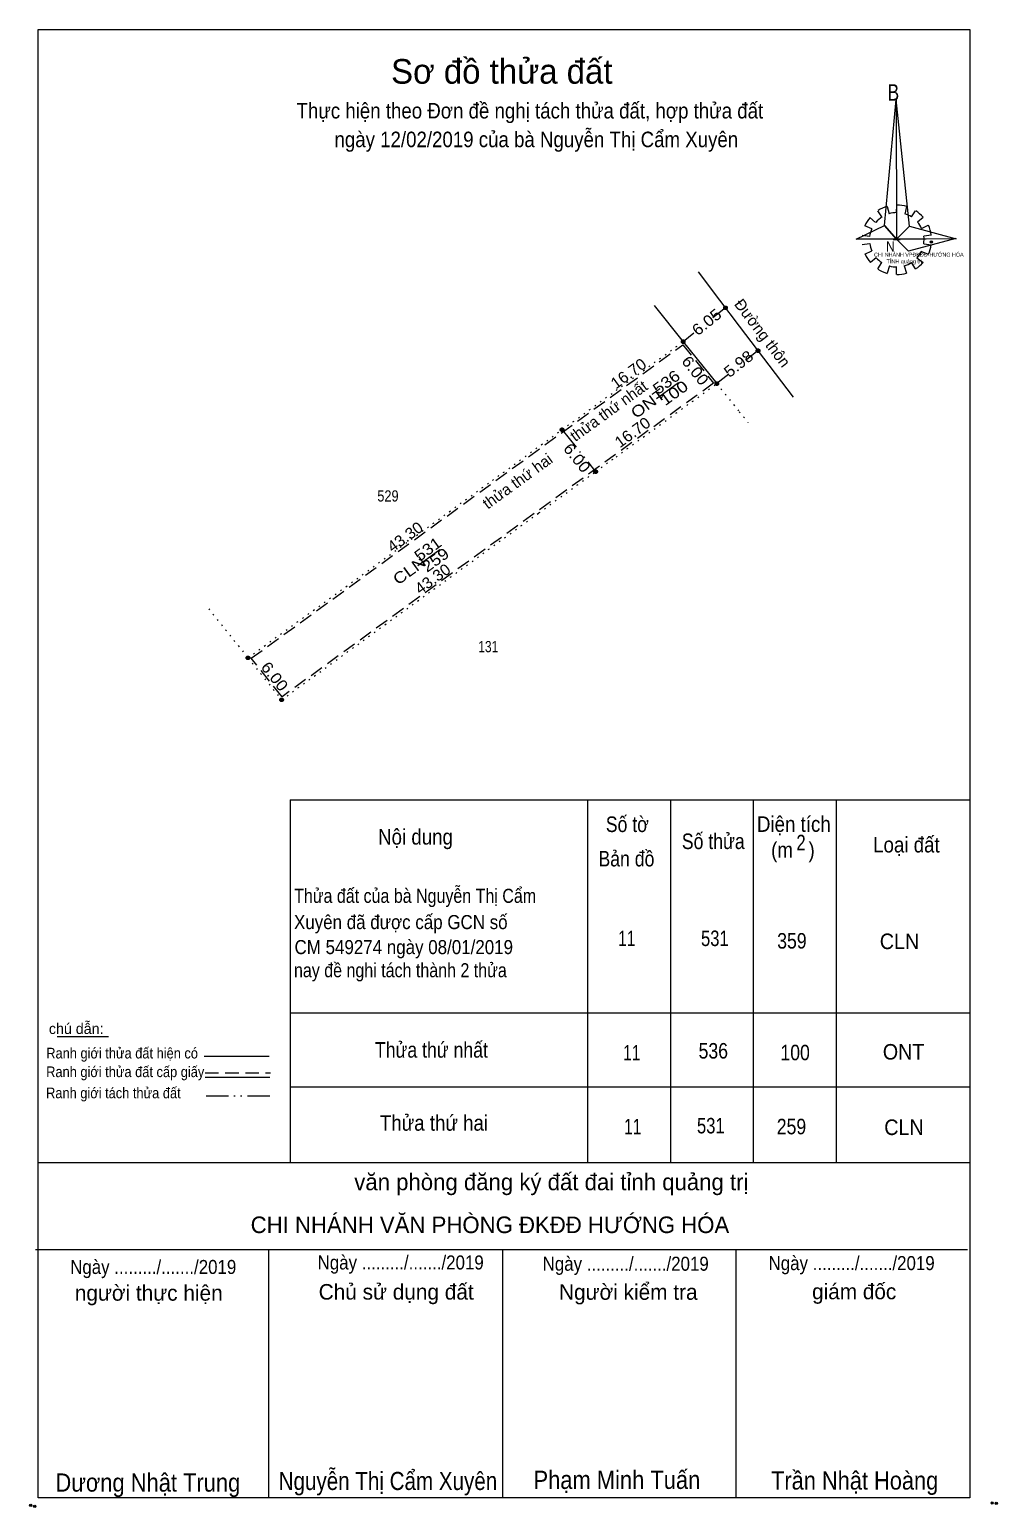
# Model space of a CAD drawing. Header units: metres. Extents: x 550639 to 551156, y 1841328 to 1841493.
# Drawn here: x 550638.7 to 550746.6, y 1841328.4 to 1841493.2 of the extents above; entities that cross this region are included whole.
import ezdxf
from ezdxf.enums import TextEntityAlignment as Align

# ---------------------------------------------------------------- set-up
doc = ezdxf.new("R2010")
doc.units = ezdxf.units.M
doc.header["$LTSCALE"] = 0.5
doc.header["$PDMODE"] = 32
doc.header["$PDSIZE"] = 0.25
for name, pattern in [('DASH_DOUBLE_DOT', [9.2, 5, -1.2, 0.3, -1.2, 0.3, -1.2]), ('DOTTED', [1.5, 0.3, -1.2]), ('MEDIUM_DASHED', [4.5, 3, -1.5])]:
    doc.linetypes.add(name, pattern=pattern)
for name, color, linetype, lineweight in [('1', 7, 'Continuous', 13), ('10', 7, 'Continuous', 13), ('17', 7, 'Continuous', 13), ('5', 7, 'Continuous', 13), ('51', 7, 'Continuous', 13), ('6', 7, 'Continuous', 13), ('63', 7, 'Continuous', 13), ('7', 7, 'Continuous', 13)]:
    doc.layers.add(name, color=color, linetype=linetype, lineweight=lineweight)

msp = doc.modelspace()

# ---------------------------------------------------------------- hatches: boundary and pattern name
at = {"layer": '1'}
for points in [[(550716.49, 1841462.18, 1), (550716.09, 1841462.18, 1)], [(550711.77, 1841458.4, 1), (550711.37, 1841458.4, 1)], [(550720.12, 1841457.4, 1), (550719.72, 1841457.4, 1)], [(550715.52, 1841453.72, 1), (550715.12, 1841453.72, 1)], [(550698.26, 1841448.58, 1), (550697.86, 1841448.58, 1)], [(550702.01, 1841443.9, 1), (550701.61, 1841443.9, 1)], [(550663.23, 1841423.13, 1), (550662.83, 1841423.13, 1)], [(550666.98, 1841418.45, 1), (550666.58, 1841418.45, 1)]]:
    msp.add_hatch(color=256, dxfattribs=at).paths.add_polyline_path(points)

# ---------------------------------------------------------------- linework, layer by layer
for p, q in [((550733.74, 1841472.32), (550733.29, 1841473)), ((550734.32, 1841473.48), (550734.53, 1841472.66)), ((550735.38, 1841472.79), (550735.41, 1841473.63)), ((550736.49, 1841473.48), (550736.29, 1841472.63)), ((550737.04, 1841472.32), (550737.5, 1841473)), ((550732.61, 1841471), (550731.85, 1841471.32)), ((550732.41, 1841472.27), (550733.04, 1841471.71)), ((550738.33, 1841472.27), (550737.7, 1841471.74)), ((550738.15, 1841471.03), (550738.91, 1841471.4)), ((550731.53, 1841470.29), (550732.36, 1841470.16)), ((550734.98, 1841469.79), (550735.78, 1841469.79)), ((550739.26, 1841470.29), (550738.41, 1841470.16)), ((550732.36, 1841469.32), (550731.53, 1841469.19)), ((550731.85, 1841468.16), (550732.61, 1841468.53)), ((550738.93, 1841468.14), (550738.1, 1841468.45)), ((550738.41, 1841469.32), (550739.26, 1841469.19)), ((550733.11, 1841467.74), (550732.46, 1841467.22)), ((550733.29, 1841466.51), (550733.72, 1841467.24)), ((550734.58, 1841466.85), (550734.32, 1841466.03)), ((550735.38, 1841465.9), (550735.38, 1841466.72)), ((550736.21, 1841466.85), (550736.47, 1841466.06)), ((550737.5, 1841466.51), (550737.04, 1841467.22)), ((550737.65, 1841467.74), (550738.33, 1841467.24)), ((550667.72, 1841407.3), (550743.55, 1841407.3)), ((550667.72, 1841407.3), (550667.72, 1841366.82)), ((550700.91, 1841407.3), (550700.91, 1841366.82)), ((550710.15, 1841407.3), (550710.15, 1841366.82)), ((550719.39, 1841407.3), (550719.39, 1841366.82)), ((550728.63, 1841407.3), (550728.63, 1841366.82)), ((550667.72, 1841383.54), (550743.55, 1841383.54)), ((550667.72, 1841375.29), (550743.61, 1841375.29)), ((550639.6, 1841366.82), (550743.55, 1841366.82)), ((550639.6, 1841365.93), (550639.6, 1841329.44)), ((550667.72, 1841366.82), (550743.55, 1841366.82))]:
    msp.add_line(p, q, dxfattribs=at)
at = {"layer": '1', "linetype": 'DOTTED'}
for p, q in [((550704.09, 1841452.96), (550711.57, 1841458.4)), ((550704.09, 1841445.56), (550715.32, 1841453.72)), ((550715.32, 1841453.72), (550717.83, 1841450.59)), ((550698.06, 1841448.58), (550704.09, 1841452.96)), ((550717.83, 1841450.59), (550718.8, 1841449.38)), ((550701.81, 1841443.9), (550704.09, 1841445.56))]:
    msp.add_line(p, q, dxfattribs=at)
at = {"layer": '1', "linetype": 'DASH_DOUBLE_DOT'}
msp.add_line((550698.06, 1841448.58), (550701.81, 1841443.9), dxfattribs=at)
at = {"layer": '1'}
for points in [[(550735.33, 1841485.42), (550735.38, 1841469.82), (550734.02, 1841471.37)], [(550735.33, 1841485.42), (550735.38, 1841469.82), (550736.82, 1841471.27)], [(550730.85, 1841469.82), (550734.02, 1841471.37), (550735.38, 1841469.82)], [(550742.03, 1841469.87), (550735.38, 1841469.82), (550736.82, 1841471.27)], [(550741.98, 1841469.9), (550736.69, 1841468.48), (550735.38, 1841469.82)]]:
    msp.add_lwpolyline(points, close=True, dxfattribs=at)
at = {"layer": '1', "linetype": 'MEDIUM_DASHED'}
msp.add_lwpolyline([(550711.52, 1841458.06), (550714.96, 1841453.77), (550666.83, 1841418.79), (550663.39, 1841423.08)], close=True, dxfattribs=at)
at = {"layer": '1', "linetype": 'DOTTED'}
for points in [[(550663.03, 1841423.13), (550690.29, 1841442.93), (550698.06, 1841448.58)], [(550666.78, 1841418.45), (550695.48, 1841439.3), (550701.81, 1841443.9)], [(550658.65, 1841428.59), (550663.03, 1841423.13), (550666.78, 1841418.45)]]:
    msp.add_lwpolyline(points, dxfattribs=at)
at = {"layer": '1', "linetype": 'MEDIUM_DASHED'}
for centre in [(550716.29, 1841462.18), (550711.57, 1841458.4), (550719.92, 1841457.4), (550715.32, 1841453.72), (550698.06, 1841448.58), (550701.81, 1841443.9), (550663.03, 1841423.13), (550666.78, 1841418.45)]:
    msp.add_circle(centre, 0.2, dxfattribs=at)
at = {"layer": '1'}
for centre, major_axis, start_param, end_param in [((550735.3945, 1841469.7666), (3.8865, 0), 1.84955988, 2.13900916), ((550735.3945, 1841469.7666), (3.8865, 0), 1.27924208, 1.56332225), ((550735.3945, 1841469.7666), (3.8865, 0), 0.71056237, 0.99687234), ((550735.3945, 1841469.7666), (3.8865, 0), 2.43958176, 2.72400246), ((550735.3945, 1841469.7666), (3.046, 0), 2.13373541, 2.44496261), ((550735.3945, 1841469.7666), (3.046, 0), 1.56985589, 1.85611068), ((550735.3945, 1841469.7666), (3.046, 0), 1.00270906, 1.2755622), ((550735.3945, 1841469.7666), (3.046, 0), 0.42678376, 0.70646463), ((550735.3945, 1841469.7666), (3.8865, 0), 0.1390515, 0.43393316), ((550735.3945, 1841469.7666), (3.046, 0), 2.72368549, 3.01515824), ((550735.3945, 1841469.7666), (3.046, 0), 6.13558388, 6.41618463), ((550735.3945, 1841469.7666), (3.8865, 0), 3.56988637, 3.85691866), ((550735.3945, 1841469.7666), (3.046, 0), 3.28229955, 3.56105054), ((550735.3945, 1841469.7666), (3.046, 0), 5.56137327, 5.83951437), ((550735.3945, 1841469.7666), (3.8865, 0), 5.85230288, 6.13839648), ((550735.3945, 1841469.7666), (3.046, 0), 3.86077574, 4.13258255), ((550735.3723, 1841469.7435), (3.8865, 0), 4.1470906, 4.43659307), ((550735.3945, 1841469.7666), (3.046, 0), 4.43854677, 4.71314001), ((550735.3945, 1841469.7666), (3.046, 0), 4.99087134, 5.28933161), ((550735.3945, 1841469.7666), (3.8865, 0), 5.28561416, 5.56798705), ((550735.3945, 1841469.7666), (3.8865, 0), 4.71301008, 4.99761054)]:
    msp.add_ellipse(centre, major_axis=major_axis, ratio=0.995001, start_param=start_param, end_param=end_param, dxfattribs=at)
msp.add_point((550739.26, 1841469.51), dxfattribs=at)
at = {"layer": '10'}
for p, q in [((550713.25, 1841466.19), (550715.64, 1841463.03)), ((550715.64, 1841463.03), (550717.83, 1841460.15)), ((550717.83, 1841460.15), (550723.85, 1841452.21))]:
    msp.add_line(p, q, dxfattribs=at)
at = {"layer": '17'}
msp.add_line((550641.74, 1841380.89), (550647.48, 1841380.89), dxfattribs=at)
at = {"layer": '5'}
for p, q in [((550639.32, 1841357.13), (550743.3, 1841357.13)), ((550639.32, 1841357.13), (550743.3, 1841357.13)), ((550639.61, 1841357.13), (550691.44, 1841357.13)), ((550665.37, 1841329.44), (550665.37, 1841357.13)), ((550691.44, 1841329.44), (550691.44, 1841357.13)), ((550717.48, 1841329.44), (550717.48, 1841357.13)), ((550743.56, 1841329.44), (550639.61, 1841329.44))]:
    msp.add_line(p, q, dxfattribs=at)
msp.add_lwpolyline([(550639.61, 1841493.22), (550743.56, 1841493.22), (550743.56, 1841329.44), (550639.61, 1841329.44)], close=True, dxfattribs=at)
for p in [(550638.79, 1841328.58), (550639.24, 1841328.48), (550746.04, 1841328.86), (550746.5, 1841328.8)]:
    msp.add_point(p, dxfattribs=at)
at = {"layer": '51'}
for p, q in [((550708.35, 1841462.42), (550711.57, 1841458.4)), ((550711.57, 1841458.4), (550715.32, 1841453.72))]:
    msp.add_line(p, q, dxfattribs=at)
at = {"layer": '6'}
for p, q in [((550658.14, 1841378.68), (550665.38, 1841378.68)), ((550658.25, 1841376.36), (550665.48, 1841376.36))]:
    msp.add_line(p, q, dxfattribs=at)
at = {"layer": '6', "linetype": 'MEDIUM_DASHED'}
msp.add_line((550658.25, 1841376.84), (550665.54, 1841376.84), dxfattribs=at)
at = {"layer": '63'}
for p, q in [((550716.29, 1841462.18), (550714.88, 1841461.05)), ((550712.76, 1841459.35), (550711.57, 1841458.4)), ((550719.92, 1841457.4), (550718.68, 1841456.41)), ((550716.65, 1841454.78), (550715.32, 1841453.72)), ((550708.6, 1841452.08), (550711.04, 1841453.85)), ((550681.98, 1841433.45), (550684.42, 1841435.22))]:
    msp.add_line(p, q, dxfattribs=at)
at = {"layer": '63', "linetype": 'DASH_DOUBLE_DOT'}
msp.add_line((550658.36, 1841374.26), (550665.64, 1841374.26), dxfattribs=at)

# ---------------------------------------------------------------- texts
at = {"layer": '1'}
msp.add_text('Sơ đồ thửa đất', height=2.749, dxfattribs=at).set_placement((550691.34, 1841487.18), align=Align.CENTER)
for s, height, width, p in [('B', 1.83, 0.8, (550734.36, 1841485.29)), ('N', 1.144, 0.9, (550734.18, 1841468.46)), ('CHI NHÁNH VPĐKĐĐ-HƯỚNG HÓA', 0.433, 0.95, (550732.86, 1841467.89)), ('TỈNH quảng trị', 0.4331, 1.05, (550734.25, 1841467.14))]:
    msp.add_text(s, height=height, dxfattribs=dict(at, width=width)).set_placement(p)
for s, width, p in [('536', 1.15, (550710.0626, 1841453.3782)), ('ONT', 1.2, (550708.0226, 1841451.0043)), ('100', 1.2, (550710.9176, 1841452.1719)), ('531', 1.15, (550683.4526, 1841434.7519)), ('259', 1.15, (550684.3026, 1841433.5482)), ('CLN', 1.2, (550681.3976, 1841432.3743))]:
    msp.add_text(s, height=1.25, rotation=36, dxfattribs=dict(at, width=width)).set_placement(p, align=Align.CENTER)
for s, width, p in [('529', 0.85, (550678.64, 1841440.57)), ('131', 0.8, (550689.83, 1841423.76))]:
    msp.add_text(s, height=1.25, dxfattribs=dict(at, width=width)).set_placement(p, align=Align.CENTER)
for s, p in [('văn phòng đăng ký đất đai tỉnh quảng trị', (550718.85, 1841363.74)), ('CHI NHÁNH VĂN PHÒNG ĐKĐĐ HƯỚNG HÓA', (550716.71, 1841358.96))]:
    msp.add_text(s, height=1.848, dxfattribs=at).set_placement(p, align=Align.RIGHT)
at = {"layer": '5'}
for s, height, width, p in [('Ngày ........./......./2019', 1.565, 0.9, (550652.46, 1841354.4)), ('Ngày ........./......./2019', 1.565, 0.9, (550680.06, 1841354.9)), ('Ngày ........./......./2019', 1.565, 0.9, (550705.16, 1841354.76)), ('Ngày ........./......./2019', 1.565, 0.9, (550730.36, 1841354.83)), ('Nguyễn Thị Cẩm Xuyên', 2.02, 0.85, (550678.64, 1841330.3)), ('Phạm Minh Tuấn', 2.03, 0.9, (550704.18, 1841330.42)), ('Dương Nhật Trung', 2.03, 0.9, (550651.86, 1841330.12)), ('Trần Nhật Hoàng', 2.02, 0.9, (550730.7, 1841330.35))]:
    msp.add_text(s, height=height, dxfattribs=dict(at, width=width)).set_placement(p, align=Align.CENTER)
for s, height, p in [('người thực hiện', 1.735, (550651.96, 1841351.42)), ('Chủ sử dụng đất', 1.735, (550679.56, 1841351.54)), ('Người kiểm tra', 1.735, (550705.45, 1841351.52)), ('giám đốc', 1.73, (550730.645, 1841351.58))]:
    msp.add_text(s, height=height, dxfattribs=at).set_placement(p, align=Align.CENTER)
at = {"layer": '51'}
msp.add_text('Đường thôn', height=1.25, rotation=307.176, dxfattribs=at).set_placement((550719.9134, 1841458.9877), align=Align.CENTER)
at = {"layer": '6'}
for s, height, width, p in [('Số tờ', 1.733, 0.85, (550702.94, 1841403.7)), ('Diện tích', 1.733, 0.9, (550719.8, 1841403.72)), ('Nội dung', 1.733, 0.9, (550677.54, 1841402.3)), ('Số thửa', 1.733, 0.85, (550711.42, 1841401.8)), ('(m   )', 1.733, 0.9, (550721.38, 1841400.84)), ('2', 1.733, 0.8, (550724.2, 1841401.66)), ('Loại đất', 1.733, 0.9, (550732.76, 1841401.42)), ('Bản đồ', 1.733, 0.85, (550702.12, 1841399.86)), ('Thửa đất của bà Nguyễn Thị Cẩm ', 1.57, 0.85, (550668.18, 1841395.8)), ('Xuyên đã được cấp GCN số', 1.57, 0.9, (550668.16, 1841392.87)), ('11', 1.73, 0.75, (550704.32, 1841390.98)), ('531', 1.73, 0.8, (550713.56, 1841390.98)), ('359', 1.73, 0.85, (550722.06, 1841390.7)), ('CLN', 1.733, 0.95, (550733.5, 1841390.64)), ('CM 549274 ngày 08/01/2019', 1.57, 0.9, (550668.22, 1841390.08)), ('nay đề nghi tách thành 2 thửa', 1.571, 0.85, (550668.16, 1841387.5)), ('Ranh giới thửa đất hiện có ', 1.188, 0.9, (550640.53, 1841378.44)), ('Thửa thứ nhất', 1.733, 0.85, (550677.19, 1841378.53)), ('11', 1.73, 0.75, (550704.87, 1841378.22)), ('536', 1.73, 0.85, (550713.29, 1841378.43)), ('100', 1.73, 0.85, (550722.42, 1841378.24)), ('ONT', 1.73, 0.95, (550733.84, 1841378.32)), ('Ranh giới thửa đất cấp giấy', 1.188, 0.9, (550640.52, 1841376.36)), ('Ranh giới tách thửa đất', 1.188, 0.9, (550640.51, 1841374)), ('Thửa thứ hai', 1.733, 0.9, (550677.74, 1841370.38)), ('11', 1.73, 0.75, (550704.98, 1841369.97)), ('531', 1.73, 0.8, (550713.11, 1841370.08)), ('259', 1.73, 0.85, (550722.01, 1841369.98)), ('CLN', 1.733, 0.95, (550734, 1841369.9))]:
    msp.add_text(s, height=height, dxfattribs=dict(at, width=width)).set_placement(p)
msp.add_text('chú dẫn:', height=1.188, dxfattribs=at).set_placement((550640.82, 1841381.17))
at = {"layer": '63'}
for s, rotation, width, p in [('6.05', 38.689, 1.1, (550714.5893, 1841460.1067)), ('16.70', 36.012, 1.05, (550705.8375, 1841454.3456)), ('6.00', 308.705, 1.1, (550712.4333, 1841454.7908)), ('5.98', 38.66, 1.1, (550718.1396, 1841455.4457)), ('16.70', 36.012, 1.05, (550706.2875, 1841447.7856)), ('6.00', 308.705, 1.1, (550699.2433, 1841445.0508)), ('43.30', 35.999, 1.05, (550680.9176, 1841436.1151)), ('43.30', 35.999, 1.05, (550683.9976, 1841431.4351)), ('6.00', 308.705, 1.1, (550665.5133, 1841420.6708))]:
    msp.add_text(s, height=1.25, rotation=rotation, dxfattribs=dict(at, width=width)).set_placement(p, align=Align.CENTER)
for s, p in [('thửa thứ nhất', (550703.6375, 1841450.1721)), ('thửa thứ hai', (550693.4575, 1841442.3377))]:
    msp.add_text(s, height=1.25, rotation=36.012, dxfattribs=at).set_placement(p, align=Align.CENTER)
at = {"layer": '7', "width": 0.9}
for s, p in [('Thực hiện theo Đơn đề nghị tách thửa đất, hợp thửa đất ', (550694.76, 1841483.3)), ('ngày 12/02/2019 của bà Nguyễn Thị Cẩm Xuyên', (550695.19, 1841480.1))]:
    msp.add_text(s, height=1.73, dxfattribs=at).set_placement(p, align=Align.CENTER)

doc.saveas('drawing.dxf')
